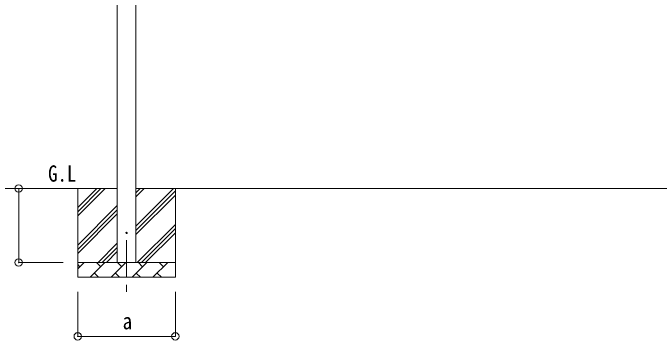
# Model space of a CAD drawing. Units: millimetres, scale not verified. Extents: x -14053 to 14053, y -9700 to 9700.
# Drawn here: x -9567 to -5199, y -183 to 2027 of the extents above; entities that cross this region are included whole.
import ezdxf
from ezdxf.enums import TextEntityAlignment as Align

# ---------------------------------------------------------------- set-up
doc = ezdxf.new("R2010")
doc.units = ezdxf.units.MM
doc.header["$LTSCALE"] = 50
doc.header["$PDMODE"] = 32
doc.header["$PDSIZE"] = 50
doc.linetypes.add('CHAIN1', pattern=[8, 5, -1, 1, -1])
for name, color, linetype, lineweight in [('0-2_建具', 4, 'Continuous', 9), ('0-3_階段', 7, 'CHAIN1', 9), ('0-4_設備', 7, 'Continuous', 9), ('0-6_手摺', 5, 'Continuous', 5), ('0-7_ハッチ', 7, 'Continuous', 9), ('0-8_外構', 6, 'Continuous', 9)]:
    doc.layers.add(name, color=color, linetype=linetype, lineweight=lineweight)
doc.styles.add('ＭＳ ゴシック', font='')
doc.styles.get('ＭＳ ゴシック').set_extended_font_data('MS Gothic')

msp = doc.modelspace()

# ---------------------------------------------------------------- linework, layer by layer
at = {"layer": '0-2_建具'}
for p, q in [((-8861.63, 341.06), (-8861.63, 3196.06)), ((-8736.63, 3196.06), (-8736.63, 341.06))]:
    msp.add_line(p, q, dxfattribs=at)
msp.add_circle((-8799.13, 541.06), 4.5, dxfattribs=at)
at = {"layer": '0-3_階段'}
msp.add_line((-8799.13, 491.06), (-8799.13, 142.06), dxfattribs=at)
at = {"layer": '0-4_設備'}
for p, q in [((-8861.63, 841.06), (-9631.63, 841.06)), ((-9129.13, 841.06), (-9129.13, 241.06)), ((-9129.13, 656.01), (-8944.07, 841.06)), ((-9129.13, 684.3), (-8972.36, 841.06)), ((-9129.13, 712.58), (-9000.64, 841.06)), ((-3588.63, 841.06), (-8736.63, 841.06)), ((-8736.63, 585.97), (-8481.53, 841.06)), ((-8736.63, 783.96), (-8679.52, 841.06)), ((-8736.63, 812.24), (-8707.8, 841.06)), ((-8469.13, 841.06), (-8469.13, 241.06)), ((-8736.63, 557.68), (-8469.13, 825.18)), ((-8736.63, 529.4), (-8469.13, 796.9)), ((-9129.13, 458.02), (-8861.63, 725.52)), ((-9129.13, 429.74), (-8861.63, 697.24)), ((-9129.13, 401.46), (-8861.63, 668.96)), ((-8726.97, 341.06), (-8469.13, 598.91)), ((-8698.68, 341.06), (-8469.13, 570.62)), ((-8670.4, 341.06), (-8469.13, 542.34)), ((-8991.53, 341.06), (-8861.63, 470.97)), ((-8963.24, 341.06), (-8861.63, 442.68)), ((-8934.96, 341.06), (-8861.63, 414.4)), ((-9129.13, 341.06), (-8469.13, 341.06)), ((-9129.13, 298.17), (-9086.23, 341.06)), ((-9114.79, 312.51), (-9129.13, 326.85)), ((-9044.81, 241.06), (-8944.81, 341.06)), ((-8973.36, 312.51), (-9001.92, 341.06)), ((-8903.39, 241.06), (-8803.39, 341.06)), ((-8831.94, 312.51), (-8860.5, 341.06)), ((-8761.97, 241.06), (-8661.97, 341.06)), ((-8690.52, 312.51), (-8719.07, 341.06)), ((-8620.55, 241.06), (-8520.55, 341.06)), ((-8549.1, 312.51), (-8577.65, 341.06)), ((-8472.41, 341.06), (-8469.13, 344.35)), ((-9016.26, 269.62), (-8987.7, 241.06)), ((-8874.84, 269.62), (-8846.28, 241.06)), ((-8733.41, 269.62), (-8704.86, 241.06)), ((-8591.99, 269.62), (-8563.44, 241.06)), ((-8469.13, 241.06), (-9129.13, 241.06))]:
    msp.add_line(p, q, dxfattribs=at)
at = {"layer": '0-6_手摺', "color": 6, "lineweight": 9}
msp.add_line((-9528.13, 841.06), (-9528.13, 341.06), dxfattribs=at)
at = {"layer": '0-8_外構'}
for p, q in [((-9528.13, 841.06), (-9228.13, 841.06)), ((-9528.13, 341.06), (-9228.13, 341.06)), ((-9129.13, -157.94), (-9129.13, 142.06)), ((-8469.13, -157.94), (-8469.13, 142.06)), ((-9129.13, -157.94), (-8469.13, -157.94))]:
    msp.add_line(p, q, dxfattribs=at)
for p in [(-9528.13, 841.06), (-9528.13, 341.06), (-9129.13, -157.94), (-8469.13, -157.94)]:
    msp.add_point(p, dxfattribs=at)

# ---------------------------------------------------------------- texts
at = {"layer": '0-7_ハッチ', "style": 'ＭＳ ゴシック', "width": 0.85}
msp.add_text('G.L', height=110, dxfattribs=at).set_placement((-9329.46, 854.52), align=Align.BOTTOM_LEFT)
at = {"layer": '0-8_外構', "color": 7, "style": 'ＭＳ ゴシック', "width": 0.85}
msp.add_text('a', height=110, dxfattribs=at).set_placement((-8825.38, -142.94), align=Align.BOTTOM_LEFT)

doc.saveas('drawing.dxf')
